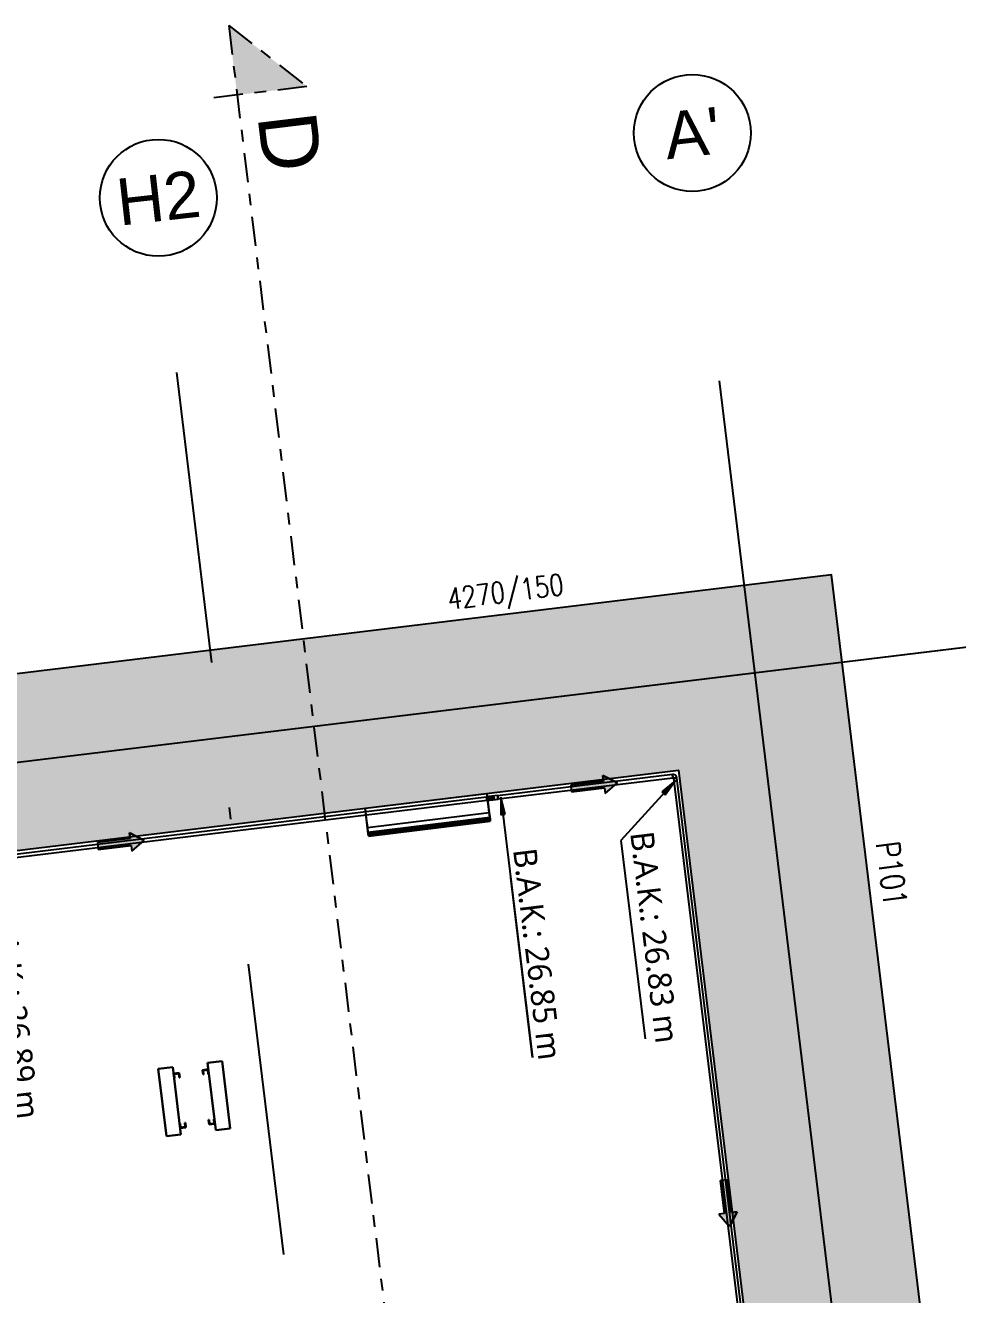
# Model space of a CAD drawing. Header units: inches. Extents: x 400392 to 401495, y 4543971 to 4544133.
# Drawn here: x 400470.24 to 400478.21, y 4544093.73 to 4544104.59 of the extents above; entities that cross this region are included whole.
import ezdxf
from ezdxf.enums import TextEntityAlignment as Align

# ---------------------------------------------------------------- set-up
doc = ezdxf.new("R2010")
doc.units = ezdxf.units.IN
doc.header["$MEASUREMENT"] = 0
for name, pattern in [('AKS', [3, 2.5, -0.25, 0, -0.25]), ('CENTER', [2, 1.25, -0.25, 0.25, -0.25]), ('CONTINU', [0]), ('DASHDOT2', [0.5, 0.25, -0.125, 0, -0.125])]:
    doc.linetypes.add(name, pattern=pattern)
doc.layers.add('A-DETL-GENF', color=92, linetype='Continuous', lineweight=9)
for name, color, linetype in [('aks prota', 2, 'AKS'), ('caks prota', 4, 'Continuous'), ('kesit tarama prota', 252, 'Continuous'), ('kolon tarama prota', 252, 'Continuous'), ('lperde prota', 4, 'Continuous'), ('perde prota', 1, 'Continuous'), ('PRT-AL-TUNEL_EKSENI', 14, 'DASHDOT2'), ('skesit prota', 7, 'Continuous'), ('st-s_level (kot)', 6, 'Continuous'), ('st-s_levelmark (kot işareti)', 4, 'Continuous'), ('taks prota', 7, 'Continuous'), ('tkesit prota', 7, 'Continuous'), ('tperde prota', 6, 'Continuous')]:
    doc.layers.add(name, color=color, linetype=linetype)
doc.styles.add('Arial', font='Arial.ttf')
doc.styles.add('OLCU', font='romanstw.shx')
doc.styles.add('Segoe UI Light_1', font='', dxfattribs={"height": 199.9999999999999})
doc.styles.add('TAKS', font='Arial Unicode.ttf')
doc.styles.add('tkolon', font='romanstw.shx')
doc.styles.get('Segoe UI Light_1').set_extended_font_data('Segoe UI Light')

# ---------------------------------------------------------------- blocks, each defined once
blk = doc.blocks.new('+24.06 mekanik')
at = {"layer": 'kolon tarama prota'}
for points in [[(6710.968649998791, 178308.2848740693), (6593.927015432811, 178230.257117692), (6593.927015432811, 178278.2848740693), (6310.968649998791, 178278.2848740693), (6310.968649998791, 178338.2848740693), (6593.927015432811, 178338.2848740693), (6593.927015432811, 178386.3126304466)], [(2866.760377373858, 178308.2912914748), (2949.812157953047, 178181.8303081821), (2979.71274809311, 178207.6347442381)], [(2827.602652791371, 177815.3403130273), (2905.63040916869, 177698.2986784613), (2857.60265279137, 177698.2986784613), (2857.602652791367, 177415.3403130273), (2797.602652791367, 177415.3403130273), (2797.60265279137, 177698.2986784613), (2749.57489641405, 177698.2986784613)], [(2827.602652791376, 176809.5682229846), (2977.602652791363, 176789.8203483465), (2977.602652791376, 176829.3160976227)], [(2827.602652791341, 173737.0531096971), (2905.630409168659, 173620.0114751311), (2857.60265279134, 173620.0114751311), (2857.602652791336, 173337.0531096971), (2797.602652791336, 173337.0531096971), (2797.60265279134, 173620.0114751311), (2749.574896414019, 173620.0114751311)]]:
    blk.add_hatch(color=253, dxfattribs=at).paths.add_polyline_path(points, flags=0)
at = {"layer": 'kolon tarama prota', "color": 253}
for p, q in [((6710.968649998791, 178308.2848740693), (6593.927015432811, 178386.3126304466)), ((6593.927015432811, 178386.3126304466), (6593.927015432811, 178338.2848740693)), ((6593.927015432811, 178386.3126304466), (6710.968649998791, 178308.2848740693)), ((6593.927015432811, 178338.2848740693), (6593.927015432811, 178386.3126304466)), ((2814.267652791375, 178289.3805468497), (2814.267652791358, 176783.1976021715)), ((2840.937652791364, 176783.1976021715), (2840.937652791372, 178289.3805468497)), ((2842.811637166382, 178289.3805468497), (2843.899659066725, 178292.0021267668)), ((2843.899659066725, 178292.0021267668), (2846.513426026364, 178293.0823413325)), ((9647.510834175479, 178321.6148268574), (2846.513448572628, 178321.6263257075)), ((2846.513403480084, 178294.9563257075), (9647.510789082917, 178294.9448268574)), ((2866.760377373858, 178308.2912914748), (2949.812157953047, 178181.8303081821)), ((2979.71274809311, 178207.6347442381), (2866.760377373858, 178308.2912914748)), ((2866.760377373858, 178308.2912914748), (3319.385137050876, 177783.817615824)), ((6593.927015432811, 178338.2848740693), (6310.968649998791, 178338.2848740693)), ((6310.968649998791, 178338.2848740693), (6310.968649998791, 178278.2848740693)), ((6593.927015432811, 178338.2848740693), (6310.968649998791, 178338.2848740693)), ((6310.968649998791, 178338.2848740693), (6310.968649998791, 178278.2848740693)), ((6310.968649998791, 178278.2848740693), (6593.927015432811, 178278.2848740693)), ((6593.927015432811, 178278.2848740693), (6310.968649998791, 178278.2848740693)), ((6593.927015432811, 178230.257117692), (6710.968649998791, 178308.2848740693)), ((6593.927015432811, 178230.257117692), (6710.968649998791, 178308.2848740693)), ((6593.927015432811, 178278.2848740693), (6593.927015432811, 178230.257117692)), ((6593.927015432811, 178278.2848740693), (6593.927015432811, 178230.257117692)), ((2949.812157953047, 178181.8303081821), (2979.71274809311, 178207.6347442381)), ((2827.602652791371, 177815.3403130273), (2749.57489641405, 177698.2986784613)), ((2749.57489641405, 177698.2986784613), (2827.602652791371, 177815.3403130273)), ((2905.63040916869, 177698.2986784613), (2827.602652791371, 177815.3403130273)), ((2905.63040916869, 177698.2986784613), (2827.602652791371, 177815.3403130273)), ((3319.385137050876, 177783.817615824), (5029.306180842274, 177783.817615824)), ((2749.57489641405, 177698.2986784613), (2797.60265279137, 177698.2986784613)), ((2797.60265279137, 177698.2986784613), (2749.57489641405, 177698.2986784613)), ((2797.60265279137, 177698.2986784613), (2797.602652791367, 177415.3403130273)), ((2797.60265279137, 177698.2986784613), (2797.602652791367, 177415.3403130273)), ((2857.602652791367, 177415.3403130273), (2857.60265279137, 177698.2986784613)), ((2857.60265279137, 177698.2986784613), (2905.63040916869, 177698.2986784613)), ((2857.60265279137, 177698.2986784613), (2857.602652791367, 177415.3403130273)), ((2857.60265279137, 177698.2986784613), (2905.63040916869, 177698.2986784613)), ((2797.602652791367, 177415.3403130273), (2857.602652791367, 177415.3403130273)), ((2797.602652791367, 177415.3403130273), (2857.602652791367, 177415.3403130273)), ((2812.102652791362, 176783.1976021715), (2812.102652791362, 176688.4023418161)), ((2977.602652791376, 176829.3160976227), (2827.602652791376, 176809.5682229846)), ((2827.602652791376, 176809.5682229846), (2977.602652791363, 176789.8203483465)), ((2827.602652791376, 176809.5682229846), (5070.676828891162, 176809.5682229846)), ((2843.102652791359, 176688.4023418161), (2843.102652791368, 176783.1976021715)), ((2977.602652791363, 176789.8203483465), (2977.602652791376, 176829.3160976227)), ((5070.676828891162, 176809.5682229846), (3524.411264627223, 176809.5682229846)), ((2872.047419430766, 176694.7834458847), (2782.664332598023, 176694.7834458847)), ((2782.664332598023, 176694.7834458847), (2782.664332598023, 176694.7834458847)), ((2782.664332598023, 176694.7834458847), (2875.611318171805, 176694.7834458847)), ((2782.664332598037, 175644.7834458847), (2782.664332598023, 176694.7834458847)), ((2782.664332598037, 175644.7834458847), (2782.664332598023, 176694.7834458847)), ((2807.601402916357, 176699.7834458847), (2807.601402916357, 176694.7834458847)), ((2847.601402916357, 176699.7834458847), (2807.601402916357, 176699.7834458847)), ((2807.601402916357, 176699.7834458847), (2847.601402916357, 176699.7834458847)), ((2847.601402916357, 176694.7834458847), (2807.601402916357, 176694.7834458847)), ((2807.601402916357, 176694.7834458847), (2847.601402916357, 176694.7834458847)), ((2814.266402916377, 176716.8865549808), (2814.266402916355, 176699.7834458847)), ((2827.601402916373, 176716.8865549808), (2814.266402916377, 176716.8865549808)), ((2814.266402916377, 176716.8865549808), (2827.601402916373, 176716.8865549808)), ((2827.601402916369, 176699.7834458847), (2814.266402916355, 176699.7834458847)), ((2814.266402916355, 176699.7834458847), (2827.601402916369, 176699.7834458847)), ((2814.267652791366, 176688.4023418161), (2814.267652791331, 172217.2037972055)), ((2818.544293361853, 176699.7834458847), (2818.544293361853, 176694.7834458847)), ((2818.544293361853, 176699.7834458847), (2818.544293361853, 176694.7834458847)), ((2838.544293361853, 176699.7834458847), (2818.544293361853, 176699.7834458847)), ((2818.544293361853, 176699.7834458847), (2838.544293361853, 176699.7834458847)), ((2838.544293361853, 176699.7834458847), (2818.544293361853, 176699.7834458847)), ((2818.544293361853, 176699.7834458847), (2838.544293361853, 176699.7834458847)), ((2838.544293361853, 176694.7834458847), (2818.544293361853, 176694.7834458847)), ((2818.544293361853, 176694.7834458847), (2838.544293361853, 176694.7834458847)), ((2838.544293361853, 176694.7834458847), (2818.544293361853, 176694.7834458847)), ((2818.544293361853, 176694.7834458847), (2838.544293361853, 176694.7834458847)), ((2840.936402916374, 176716.8865549808), (2827.601402916373, 176716.8865549808)), ((2827.601402916373, 176716.8865549808), (2840.936402916374, 176716.8865549808)), ((2827.601402916369, 176716.8865549808), (2827.601402916369, 176716.8865549808)), ((2827.601402916369, 176716.8865549808), (2827.601402916369, 176716.8865549808)), ((2840.936402916357, 176699.7834458847), (2827.601402916369, 176699.7834458847)), ((2827.601402916369, 176699.7834458847), (2840.936402916357, 176699.7834458847)), ((2838.544293361853, 176694.7834458847), (2838.544293361853, 176699.7834458847)), ((2838.544293361853, 176694.7834458847), (2838.544293361853, 176699.7834458847)), ((2840.936402916357, 176699.7834458847), (2840.936402916374, 176716.8865549808)), ((2840.93765279132, 172217.2037972055), (2840.937652791359, 176688.4023418161)), ((2847.601402916357, 176694.7834458847), (2847.601402916357, 176699.7834458847)), ((2947.648096771961, 176694.7834458847), (2872.047419430768, 176694.7834458847)), ((2875.611318171804, 176694.7834458847), (2927.395016103492, 176694.7834458847)), ((2927.395016103492, 176694.7834458847), (3003.043349382228, 176694.7834458847)), ((2987.526035964034, 176694.7834458847), (2947.648096771957, 176694.7834458847)), ((2947.648096771972, 175644.7834458847), (2947.648096771961, 176694.7834458847)), ((2995.756060222376, 176694.7834458847), (2987.526035964037, 176694.7834458847)), ((2987.526035964048, 175644.7834458847), (2987.526035964034, 176694.7834458847)), ((3020.946696052827, 176694.7834458847), (2995.756060222369, 176694.7834458847)), ((2995.756060222383, 175644.7834458847), (2995.756060222376, 176694.7834458847)), ((3003.043349382226, 176694.7834458847), (3020.946696052828, 176694.7834458847)), ((3003.043349382239, 175644.7834458847), (3003.043349382226, 176694.7834458847)), ((3020.946696052827, 176694.7834458847), (3020.946696052841, 175644.7834458847)), ((3022.407247641864, 175644.7834458847), (3022.407247641851, 176694.7834458847)), ((2807.601402916358, 176169.7834458847), (2807.601402916358, 176169.7834458847)), ((2875.611318171819, 175644.7834458847), (2782.664332598037, 175644.7834458847)), ((2782.664332598037, 175644.7834458847), (2782.664332598037, 175644.7834458847)), ((2782.664332598037, 175644.7834458847), (2872.047419430779, 175644.7834458847)), ((2872.047419430781, 175644.7834458847), (2947.648096771971, 175644.7834458847)), ((2927.395016103505, 175644.7834458847), (2875.611318171818, 175644.7834458847)), ((3003.043349382242, 175644.7834458847), (2927.395016103505, 175644.7834458847)), ((2947.648096771971, 175644.7834458847), (2987.526035964048, 175644.7834458847)), ((2987.526035964048, 175644.7834458847), (2995.756060222383, 175644.7834458847)), ((2995.756060222383, 175644.7834458847), (3020.946696052841, 175644.7834458847)), ((3020.946696052841, 175644.7834458847), (3003.043349382241, 175644.7834458847)), ((5362.664332598035, 174169.7826697613), (4782.664332598035, 174169.7826697613)), ((4782.664332598035, 174169.7826697613), (4782.664332598035, 174044.7826697613)), ((4782.664332598035, 174044.7826697613), (4782.664332598035, 174169.7826697613)), ((4782.664332598035, 174169.7826697613), (5362.664332598035, 174169.7826697613)), ((4782.664332598035, 174169.7826697613), (4782.664332598035, 174169.7826697613)), ((5362.664332598035, 174044.7826697613), (5362.664332598035, 174169.7826697613)), ((5362.664332598035, 174169.7826697613), (5362.664332598035, 174044.7826697613)), ((5362.664332598035, 174169.7826697613), (5362.664332598035, 174169.7826697613)), ((4782.664332598035, 174044.7826697613), (5362.664332598035, 174044.7826697613)), ((5362.664332598035, 174044.7826697613), (4782.664332598035, 174044.7826697613)), ((4782.664332598035, 174044.7826697613), (4782.664332598035, 174044.7826697613)), ((4877.664332598035, 174044.7826697613), (4837.664332598035, 174044.7826697613)), ((4837.664332598035, 174044.7826697613), (4837.664332598035, 173994.7826697613)), ((4837.664332598035, 173994.7826697613), (4837.664332598035, 174044.7826697613)), ((4837.664332598035, 174044.7826697613), (4877.664332598035, 174044.7826697613)), ((4837.664332598035, 174044.7826697613), (4837.664332598035, 174044.7826697613)), ((4842.664332598035, 173999.7826697613), (4842.664332598035, 174039.7826697613)), ((4842.664332598035, 174039.7826697613), (4877.664332598035, 174039.7826697613)), ((4877.664332598035, 174039.7826697613), (4842.664332598035, 174039.7826697613)), ((4842.664332598035, 174039.7826697613), (4842.664332598035, 173999.7826697613)), ((4842.664332598035, 174039.7826697613), (4842.664332598035, 174039.7826697613)), ((4877.664332598035, 174039.7826697613), (4877.664332598035, 174044.7826697613)), ((4877.664332598035, 174044.7826697613), (4877.664332598035, 174039.7826697613)), ((4877.664332598035, 174044.7826697613), (4877.664332598035, 174044.7826697613)), ((4877.664332598035, 174039.7826697613), (4877.664332598035, 174039.7826697613)), ((5307.664332598035, 174044.7826697613), (5267.664332598035, 174044.7826697613)), ((5267.664332598035, 174044.7826697613), (5267.664332598035, 174039.7826697613)), ((5267.664332598035, 174039.7826697613), (5267.664332598035, 174044.7826697613)), ((5267.664332598035, 174044.7826697613), (5307.664332598035, 174044.7826697613)), ((5267.664332598035, 174044.7826697613), (5267.664332598035, 174044.7826697613)), ((5267.664332598035, 174039.7826697613), (5302.664332598035, 174039.7826697613)), ((5302.664332598035, 174039.7826697613), (5267.664332598035, 174039.7826697613)), ((5267.664332598035, 174039.7826697613), (5267.664332598035, 174039.7826697613)), ((5302.664332598035, 174039.7826697613), (5302.664332598035, 173999.7826697613)), ((5302.664332598035, 173999.7826697613), (5302.664332598035, 174039.7826697613)), ((5302.664332598035, 174039.7826697613), (5302.664332598035, 174039.7826697613)), ((5307.664332598035, 173994.7826697613), (5307.664332598035, 174044.7826697613)), ((5307.664332598035, 174044.7826697613), (5307.664332598035, 173994.7826697613)), ((5307.664332598035, 174044.7826697613), (5307.664332598035, 174044.7826697613)), ((5362.664332598035, 174044.7826697613), (5362.664332598035, 174044.7826697613)), ((4837.664332598035, 173994.7826697613), (4877.664332598035, 173994.7826697613)), ((4877.664332598035, 173994.7826697613), (4837.664332598035, 173994.7826697613)), ((4837.664332598035, 173994.7826697613), (4837.664332598035, 173994.7826697613)), ((4877.664332598035, 173999.7826697613), (4842.664332598035, 173999.7826697613)), ((4842.664332598035, 173999.7826697613), (4877.664332598035, 173999.7826697613)), ((4842.664332598035, 173999.7826697613), (4842.664332598035, 173999.7826697613)), ((4877.664332598035, 173994.7826697613), (4877.664332598035, 173999.7826697613)), ((4877.664332598035, 173999.7826697613), (4877.664332598035, 173994.7826697613)), ((4877.664332598035, 173999.7826697613), (4877.664332598035, 173999.7826697613)), ((4877.664332598035, 173994.7826697613), (4877.664332598035, 173994.7826697613)), ((5302.664332598035, 173999.7826697613), (5267.664332598035, 173999.7826697613)), ((5267.664332598035, 173999.7826697613), (5267.664332598035, 173994.7826697613)), ((5267.664332598035, 173994.7826697613), (5267.664332598035, 173999.7826697613)), ((5267.664332598035, 173999.7826697613), (5302.664332598035, 173999.7826697613)), ((5267.664332598035, 173999.7826697613), (5267.664332598035, 173999.7826697613)), ((5267.664332598035, 173994.7826697613), (5307.664332598035, 173994.7826697613)), ((5307.664332598035, 173994.7826697613), (5267.664332598035, 173994.7826697613)), ((5267.664332598035, 173994.7826697613), (5267.664332598035, 173994.7826697613)), ((5302.664332598035, 173999.7826697613), (5302.664332598035, 173999.7826697613)), ((5307.664332598035, 173994.7826697613), (5307.664332598035, 173994.7826697613)), ((2827.602652791341, 173737.0531096971), (2749.574896414019, 173620.0114751311)), ((2749.574896414019, 173620.0114751311), (2827.602652791341, 173737.0531096971)), ((2905.630409168659, 173620.0114751311), (2827.602652791341, 173737.0531096971)), ((2905.630409168659, 173620.0114751311), (2827.602652791341, 173737.0531096971)), ((5362.664332598039, 173744.7826697613), (4782.664332598039, 173744.7826697613)), ((4782.664332598039, 173744.7826697613), (4782.664332598039, 173619.7826697613)), ((4782.664332598039, 173619.7826697613), (4782.664332598039, 173744.7826697613)), ((4782.664332598039, 173744.7826697613), (5362.664332598039, 173744.7826697613)), ((4782.664332598039, 173744.7826697613), (4782.664332598039, 173744.7826697613)), ((4837.664332598039, 173794.7826697613), (4837.664332598039, 173744.7826697613)), ((4877.664332598039, 173794.7826697613), (4837.664332598039, 173794.7826697613)), ((4837.664332598039, 173794.7826697613), (4877.664332598039, 173794.7826697613)), ((4837.664332598039, 173744.7826697613), (4837.664332598039, 173794.7826697613)), ((4837.664332598039, 173794.7826697613), (4837.664332598039, 173794.7826697613)), ((4837.664332598039, 173744.7826697613), (4877.664332598039, 173744.7826697613)), ((4877.664332598039, 173744.7826697613), (4837.664332598039, 173744.7826697613)), ((4837.664332598039, 173744.7826697613), (4837.664332598039, 173744.7826697613)), ((4842.664332598039, 173749.7826697613), (4842.664332598039, 173789.7826697613)), ((4842.664332598039, 173789.7826697613), (4877.664332598039, 173789.7826697613)), ((4877.664332598039, 173789.7826697613), (4842.664332598039, 173789.7826697613)), ((4842.664332598039, 173789.7826697613), (4842.664332598039, 173749.7826697613)), ((4842.664332598039, 173789.7826697613), (4842.664332598039, 173789.7826697613)), ((4877.664332598039, 173749.7826697613), (4842.664332598039, 173749.7826697613)), ((4842.664332598039, 173749.7826697613), (4877.664332598039, 173749.7826697613)), ((4842.664332598039, 173749.7826697613), (4842.664332598039, 173749.7826697613)), ((4877.664332598039, 173789.7826697613), (4877.664332598039, 173794.7826697613)), ((4877.664332598039, 173794.7826697613), (4877.664332598039, 173789.7826697613)), ((4877.664332598039, 173794.7826697613), (4877.664332598039, 173794.7826697613)), ((4877.664332598039, 173789.7826697613), (4877.664332598039, 173789.7826697613)), ((4877.664332598039, 173744.7826697613), (4877.664332598039, 173749.7826697613)), ((4877.664332598039, 173749.7826697613), (4877.664332598039, 173744.7826697613)), ((4877.664332598039, 173749.7826697613), (4877.664332598039, 173749.7826697613)), ((4877.664332598039, 173744.7826697613), (4877.664332598039, 173744.7826697613)), ((5307.664332598039, 173794.7826697613), (5267.664332598039, 173794.7826697613)), ((5267.664332598039, 173794.7826697613), (5267.664332598039, 173789.7826697613)), ((5267.664332598039, 173789.7826697613), (5267.664332598039, 173794.7826697613)), ((5267.664332598039, 173794.7826697613), (5307.664332598039, 173794.7826697613)), ((5267.664332598039, 173794.7826697613), (5267.664332598039, 173794.7826697613)), ((5267.664332598039, 173789.7826697613), (5302.664332598039, 173789.7826697613)), ((5302.664332598039, 173789.7826697613), (5267.664332598039, 173789.7826697613)), ((5267.664332598039, 173789.7826697613), (5267.664332598039, 173789.7826697613)), ((5302.664332598039, 173749.7826697613), (5267.664332598039, 173749.7826697613)), ((5267.664332598039, 173749.7826697613), (5267.664332598039, 173744.7826697613)), ((5267.664332598039, 173744.7826697613), (5267.664332598039, 173749.7826697613)), ((5267.664332598039, 173749.7826697613), (5302.664332598039, 173749.7826697613)), ((5267.664332598039, 173749.7826697613), (5267.664332598039, 173749.7826697613)), ((5267.664332598039, 173744.7826697613), (5307.664332598039, 173744.7826697613)), ((5307.664332598039, 173744.7826697613), (5267.664332598039, 173744.7826697613)), ((5267.664332598039, 173744.7826697613), (5267.664332598039, 173744.7826697613)), ((5302.664332598039, 173789.7826697613), (5302.664332598039, 173749.7826697613)), ((5302.664332598039, 173749.7826697613), (5302.664332598039, 173789.7826697613)), ((5302.664332598039, 173789.7826697613), (5302.664332598039, 173789.7826697613)), ((5302.664332598039, 173749.7826697613), (5302.664332598039, 173749.7826697613)), ((5307.664332598039, 173744.7826697613), (5307.664332598039, 173794.7826697613)), ((5307.664332598039, 173794.7826697613), (5307.664332598039, 173744.7826697613)), ((5307.664332598039, 173794.7826697613), (5307.664332598039, 173794.7826697613)), ((5307.664332598039, 173744.7826697613), (5307.664332598039, 173744.7826697613)), ((5362.664332598039, 173619.7826697613), (5362.664332598039, 173744.7826697613)), ((5362.664332598039, 173744.7826697613), (5362.664332598039, 173619.7826697613)), ((5362.664332598039, 173744.7826697613), (5362.664332598039, 173744.7826697613)), ((2749.574896414019, 173620.0114751311), (2797.60265279134, 173620.0114751311)), ((2797.60265279134, 173620.0114751311), (2749.574896414019, 173620.0114751311)), ((2797.60265279134, 173620.0114751311), (2797.602652791336, 173337.0531096971)), ((2797.60265279134, 173620.0114751311), (2797.602652791336, 173337.0531096971)), ((2857.602652791336, 173337.0531096971), (2857.60265279134, 173620.0114751311)), ((2857.60265279134, 173620.0114751311), (2905.630409168659, 173620.0114751311)), ((2857.60265279134, 173620.0114751311), (2857.602652791336, 173337.0531096971)), ((2857.60265279134, 173620.0114751311), (2905.630409168659, 173620.0114751311)), ((4782.664332598039, 173619.7826697613), (5362.664332598039, 173619.7826697613)), ((5362.664332598039, 173619.7826697613), (4782.664332598039, 173619.7826697613)), ((4782.664332598039, 173619.7826697613), (4782.664332598039, 173619.7826697613)), ((5362.664332598039, 173619.7826697613), (5362.664332598039, 173619.7826697613)), ((2797.602652791336, 173337.0531096971), (2857.602652791336, 173337.0531096971)), ((2797.602652791336, 173337.0531096971), (2857.602652791336, 173337.0531096971))]:
    blk.add_line(p, q, dxfattribs=at)
at = {"layer": 'kolon tarama prota', "color": 253, "flags": 128}
for points in [[(2822.423006408871, 178313.5429302219), (2813.527623998685, 178298.1039596827), (2812.393668416391, 178289.3805468497)], [(2846.513426026364, 178323.5003100825), (2829.313277588129, 178318.8478463201), (2822.423006408871, 178313.5429302219)], [(2812.39241854138, 176735.7982737308), (2816.911496940483, 176746.6167355413), (2827.601402916387, 176751.0072581058)], [(2812.392418541367, 176716.8865549808), (2812.392418541372, 176729.2093656318), (2812.39241854138, 176735.5818782423), (2812.39241854138, 176735.7982737308)], [(2827.601402916373, 176720.5892893558), (2816.782941105874, 176725.108367755), (2812.39241854138, 176735.7982737308)], [(2827.601402916387, 176751.0072581058), (2838.41986472689, 176746.4881797067), (2842.810387291376, 176735.7982737308)], [(2842.810387291376, 176735.7982737308), (2838.291308892281, 176724.9798119203), (2827.601402916373, 176720.5892893558)], [(2842.810387291376, 176735.7982737308), (2842.81038729138, 176731.2323363726), (2842.810387291371, 176719.7392719715), (2842.810387291371, 176716.8865549808)]]:
    blk.add_lwpolyline(points, dxfattribs=at)
at = {"layer": 'kolon tarama prota', "color": 253}
for centre, radius, start, end in [((2827.602652791354, 176735.7999719938), 15.50000000000334, 90.00000000002437, 269.9999999999753), ((2827.601402916382, 176735.7982737308), 15.2089843749929, 89.99999999992033, 269.9999999999371), ((2827.602652791363, 176735.7999719938), 13.33499999999091, 0, 180), ((2827.602652791363, 176735.7999719938), 13.33500000000522, 180, 0), ((2827.602652791358, 176729.1324719937), 6.66750000001157, 89.99999999998046, 270.0000000000192), ((2827.601402916382, 176735.7982737308), 15.20898437500218, 269.9999999999833, 89.99999999996658), ((2827.602652791354, 176735.7999719938), 15.50000000000955, 269.9999999999509, 90), ((2827.602652791354, 176742.4674719938), 6.667500000003971, 270.0000000000368, 89.99999999988863)]:
    blk.add_arc(centre, radius, start, end, dxfattribs=at)
for centre, major_axis, ratio, start_param, end_param in [((2827.602652791389, 178289.3805468497), (-15.20898437499735, 1.695721444745196e-11), 0.009969723430835816, 6.273186137432524, 9.414778791214243), ((2827.602652791389, 178289.3805468497), (15.20898437498908, 0), 0.009969723429865351, 6.273186137511653, 9.414778790909526), ((2827.602652791376, 178289.3805468497), (-13.33500000000094, 4.523100535346409e-14), 0.00999950003859219, 4.712388980384037, 6.283185307179927), ((2827.602652791376, 178289.3805468497), (13.33500000000094, 0), 0.009999500037500933, 3.141592653589793, 4.712388980384001), ((2827.602652791376, 178289.3805468497), (13.3349999999964, 0), 0.009999500036413084, 0, 1.570796326794249), ((2827.602652791376, 178289.3805468497), (13.3349999999964, 0), 0.009999500037504341, 4.712388980384001, 6.283185307179586), ((2846.513426026356, 178308.2913257075), (0, 15.20898437498782), 0.009999500037794862, 0.009969390134275669, 3.151562043813781), ((2846.513426026347, 178308.2913257075), (2.254627678395728e-05, 13.33499999999185), 0.009999500037200836, 0, 1.570796326794797), ((2846.513426026347, 178308.2913257075), (2.254626359283446e-05, 13.3349999999773), 0.009999500037211749, 1.570796326794787, 3.141592653589679), ((2846.513426026356, 178308.2913257075), (5.863529882733573e-12, 15.20898437501735), 0.009999500038065485, 3.151562043852061, 6.293154697352142), ((2846.513426026356, 178308.2913257075), (2.254626828598828e-05, 13.33499999999185), 0.00999950003788287, 4.712388980385668, 6.283185307180564), ((2846.513426026347, 178308.2913257075), (2.254626373792173e-05, 13.3349999999773), 0.009999500037893782, 3.14159265359076, 4.712388980385665), ((2827.60265279135, 176783.1976021715), (-15.49999999998772, 1.317333735700783e-13), 0.009999500038373063, 4.712388980384685, 7.853981633975329), ((2827.602652791354, 176783.1976021715), (13.3349999999964, 0), 0.009999500036413084, 1.570796326793942, 3.141592653698918), ((2827.602652791354, 176783.1976021715), (13.3349999999964, 0), 0.009999500039686856, 3.141592653698918, 4.712388980385331), ((2827.60265279135, 176783.1976021715), (15.50000000001819, 0), 0.009999500037414575, 4.712388980385534, 7.853981633974483), ((2827.602652791354, 176783.1976021715), (-13.33500000000959, 1.442663707138573e-11), 0.00999950003858571, 3.141592653588849, 4.712388980383741), ((2827.602652791354, 176783.1976021715), (-13.33500000000959, 1.46398265374665e-11), 0.00999950003858571, 1.57079632679555, 3.141592653590448), ((2827.602652791363, 176688.4023418161), (-15.50000000000091, 4.569108916173569e-14), 0.009999500037425722, 4.712388980384978, 7.853981633974191), ((2827.602652791363, 176688.4023418161), (-13.3349999999964, 4.523100535344867e-14), 0.009999500037504341, 4.712388980385026, 6.283185307179927), ((2827.602652791363, 176688.4023418161), (13.3349999999964, 0), 0.009999500038595599, 3.141592653589793, 4.712388980384036), ((2827.602652791363, 176688.4023418161), (-15.49999999999636, 1.450767825253054e-11), 0.00999950003836749, 1.570796326794614, 4.712388980384988), ((2827.602652791363, 176688.4023418161), (-13.3349999999964, 4.523100535344867e-14), 0.009999500037504341, 3.141592653590128, 4.712388980385026), ((2827.602652791363, 176688.4023418161), (13.3349999999964, 0), 0.009999500038595599, 4.712388980384036, 6.283185307179586)]:
    blk.add_ellipse(centre, major_axis=major_axis, ratio=ratio, start_param=start_param, end_param=end_param, dxfattribs=at)
at = {"layer": 'kolon tarama prota', "color": 253, "style": 'Segoe UI Light_1'}
for s, p in [('B.A.K.: 26.83 m', (3265.490306756544, 177869.7551544758)), ('B.A.K.: 26.85 m', (3287.411967492029, 176857.8620451599)), ('B.A.K.: 26.89 m', (3249.892662877291, 172366.2320526802))]:
    blk.add_text(s, height=200, dxfattribs=at).set_placement(p)
blk = doc.blocks.new('PLAN_KOT')
at = {"layer": 'st-s_levelmark (kot işareti)'}
h = blk.add_hatch(color=256, dxfattribs=at)
h.paths.add_polyline_path([(0, 17.5, 0.4142135623730951), (-17.5, 0), (0, 0)])
h.paths.add_polyline_path([(17.5, 0), (0, 0), (0, -17.5, 0.4142135623730951)])
for p, q in [((0, 25), (0, -25)), ((105, 0), (-25, 0))]:
    blk.add_line(p, q, dxfattribs=at)
blk.add_circle((0, 0), 17.5, dxfattribs=at)
at = {"layer": 'st-s_level (kot)', "color": 6, "style": 'OLCU', "width": 0.8}
for tag, p in [('KOT', (22.6700442370493, 9.780006943954504)), ('DÖŞEME_KALINLIĞI', (22.6700442370493, -27.62999305603444))]:
    blk.add_attdef(tag, p, '', height=20, dxfattribs=at)
blk = doc.blocks.new('A$C1a5ef8c2')
at = {"layer": 'kesit tarama prota'}
h = blk.add_hatch(color=256, dxfattribs=at)
h.dxf.hatch_style = 1
h.paths.add_polyline_path([(81.05258579319343, 129.4469331959262), (80.38463008543476, 129.9702258221805), (80.45696162618697, 129.3746016547084)])
at = {"layer": 'kolon tarama prota'}
h = blk.add_hatch(color=256, dxfattribs=at)
h.dxf.hatch_style = 1
h.paths.add_polyline_path([(85.53925940312911, 125.270141268149), (67.96835154871223, 123.136361415498), (67.92013004113687, 123.5334462467581), (67.12596454023151, 123.4370037354529), (67.1741859933245, 123.0399193605408), (61.5157551234588, 122.3527695629746), (61.4675340349786, 122.7498490344733), (60.67336858948693, 122.65340606682), (60.72158956760541, 122.2563275070861), (43.15067132003605, 120.1225463924929), (43.33150017360458, 118.633485974744), (84.23102783842478, 123.600251997821), (91.78813913866179, 61.37016480229795), (93.52608912007418, 59.50147781893611), (93.21844469977077, 62.03481871355325)])
at = {"layer": 'aks prota', "ltscale": 10}
for p, q in [((98.48184848728124, 12.47123369947076), (84.38530663086567, 128.5511740446091)), ((98.4818484885036, 12.47123369760811), (84.38530663133133, 128.5511740446091)), ((98.48184848763049, 12.47123370040208), (84.385306631797, 128.5511740446091)), ((98.48184848681558, 12.47123369947076), (84.385306631797, 128.5511740446091)), ((98.48184848728124, 12.47123369947076), (84.38530663133133, 128.5511740446091)), ((98.48184848809615, 12.47123369667679), (84.385306631797, 128.5511740446091)), ((41.25567185750697, 119.1369110457599), (87.6150877183536, 124.7667161971331)), ((41.25567185715772, 119.1369110448286), (87.61508771887748, 124.7667161971331)), ((41.25567185826367, 119.1369110457599), (87.61508771928493, 124.7667161971331)), ((41.25567185843829, 119.1369110457599), (87.61508771928493, 124.7667161971331)), ((41.25567185808904, 119.1369110457599), (87.61508771876106, 124.7667161971331)), ((41.25567185750697, 119.1369110448286), (87.61508771881927, 124.7667161971331)), ((41.25567185692489, 119.1369110457599), (87.61508771887748, 124.7667161971331))]:
    blk.add_line(p, q, dxfattribs=at)
at = {"layer": 'caks prota', "ltscale": 0.05}
for centre, radius in [((84.34963549219538, 129.0498999916017), 0.5000000000001651), ((84.34963549266104, 129.0498999916017), 0.5000000000091905), ((84.34963549266104, 129.0498999906704), 0.4999999999968255), ((84.3496354931267, 129.0498999906704), 0.5), ((84.34963549301028, 129.0498999916017), 0.5), ((84.34963549266104, 129.0498999916017), 0.4999999999999725), ((84.34963549359236, 129.0498999916017), 0.500000000012214), ((79.78318200598005, 128.4953579884022), 0.5000000000001651), ((79.78318200592184, 128.4953579874709), 0.5000000000091905), ((79.78318200598005, 128.4953579874709), 0.4999999999968255), ((79.78318200691137, 128.4953579874709), 0.5), ((79.78318200627109, 128.4953579874709), 0.5), ((79.78318200551439, 128.4953579865396), 0.4999999999999725), ((79.7831820063293, 128.4953579884022), 0.500000000012214)]:
    blk.add_circle(centre, radius, dxfattribs=at)
at = {"layer": 'perde prota'}
blk.add_lwpolyline([(60.72158956760541, 122.2563275070861), (43.15067132003605, 120.1225463924929), (43.33150017360458, 118.633485974744), (84.23102783842478, 123.600251997821), (91.78813913866179, 61.37016480229795), (93.52608912007418, 59.50147781893611), (85.53925940312911, 125.270141268149), (67.96835154871223, 123.136361415498), (67.92013004113687, 123.5334462467581), (67.12596454023151, 123.4370037354529), (67.1741859933245, 123.0399193605408), (61.5157551234588, 122.3527695629746), (61.4675340349786, 122.7498490344733), (60.67336858948693, 122.65340606682)], close=True, dxfattribs=at)
at = {"layer": 'PRT-AL-TUNEL_EKSENI', "ltscale": 10}
blk.add_line((93.15213341341587, 18.20187571365386), (79.81885314453393, 127.9966320414096), dxfattribs=at)
at = {"layer": 'skesit prota', "linetype": 'CENTER', "ltscale": 0.2}
for p, q in [((80.38463008543476, 129.9702258221805), (81.05258579319343, 129.4469331959262)), ((81.05258579319343, 129.4469331959262), (80.15914954384789, 129.3384358845651))]:
    blk.add_line(p, q, dxfattribs=at)
blk.add_lwpolyline([(80.38463008543476, 129.9702258221805), (94.69397895771544, 12.1378964157775)], dxfattribs=at)
at = {"layer": 'A-DETL-GENF', "xscale": 0.001000000000024428, "yscale": 0.001000000000024428, "zscale": 0.001000000000024428, "rotation": 276.923993958082}
blk.add_blockref('+24.06 mekanik', (-93.14853458531434, 104.8627004241571), dxfattribs=at)
at = {"layer": 'st-s_level (kot)', "linetype": 'CONTINU', "ltscale": 0.1, "xscale": 0.01000000000024428, "yscale": 0.01000000000024428, "zscale": 0.01000000000024428, "rotation": 312.9239939580838}
blk.add_blockref('PLAN_KOT', (79.03343918221071, 118.7677065962926), dxfattribs=at).add_auto_attribs({'KOT': '+24.06', 'DÖŞEME_KALINLIĞI': 'd=50'})
at = {"layer": 'lperde prota', "style": 'tkolon', "width": 0.8}
blk.add_text('4270/150', height=0.180000000004397, rotation=7.393285626156251, dxfattribs=at).set_placement((82.25532288296381, 125.0627386672422), align=Align.MIDDLE_LEFT)
at = {"layer": 'st-s_level (kot)', "color": 6, "style": 'OLCU', "width": 0.8}
for tag, p, rotation in [('D=60', (41.41703286580741, 99.58001939486712), 312.9239939495117), ('D=60', (34.91377208690392, 96.88071346003562), 312.9239939495117), ('D=60', (41.72404787596315, 89.55813579354435), 312.9239939495117), ('D=60', (74.07240101491334, 82.3654021685943), 276.923994085215), ('D=90', (58.45173784665531, 80.89350863266736), 312.9239939495117), ('D=60', (82.06995531456778, 73.76825603935868), 276.923994085215), ('D=60', (66.16953595646191, 72.69707751180977), 312.9239939495117), ('D=60', (59.52860149176558, 70.14633769541979), 312.9239939495117), ('D=60', (74.28302203526255, 63.91414567641914), 312.9239939495117), ('D=60', (67.52317142457468, 61.55037755891681), 312.9239939495117), ('D=60', (81.90516735991696, 55.7777361664921), 312.9239939495117), ('D=60', (75.51774133963045, 52.95441743545234), 312.9239939495117), ('D=60', (83.51231125422055, 44.35845731198788), 312.9239939495117), ('D=60', (93.86754728655796, 42.95339011400938), 312.9239939495117), ('D=60', (102.2343588467338, 34.1871841000393), 312.9239939495117), ('D=60', (95.21837176603731, 31.80971260089427), 312.9239939495117), ('D=60', (99.28763992898166, 27.66433198004961), 312.9239939495117), ('+22.51', (112.2286650243332, 23.93479506019503), 312.9239939495117), ('+20.81', (108.5519845855888, 21.49965451750904), 312.9239939495117), ('D=80', (97.11668090563035, 17.52580411545932), 312.9239939495117)]:
    blk.add_attdef(tag, p, '', height=0.2000000000048856, rotation=rotation, dxfattribs=at)
at = {"layer": 'taks prota', "style": 'TAKS'}
for s, height, rotation, p in [("A'", 0.4000000000001321, 6.42916149320853, (84.34963549219538, 129.0498999916017)), ("A'", 0.4000000000073525, 6.42916149320853, (84.34963549266104, 129.0498999916017)), ("A'", 0.3999999999974604, 6.429161453439578, (84.34963549266104, 129.0498999906704)), ("A'", 0.4, 6.429161453439578, (84.3496354931267, 129.0498999906704)), ("A'", 0.4, 6.429161425433177, (84.34963549301028, 129.0498999916017)), ("A'", 0.399999999999978, 6.429161453439578, (84.34963549266104, 129.0498999916017)), ("A'", 0.4000000000097712, 6.42916149320853, (84.34963549359236, 129.0498999916017)), ('H2', 0.4000000000001321, 6.42916149320853, (79.78318200598005, 128.4953579884022)), ('H2', 0.4000000000073525, 6.42916149320853, (79.78318200592184, 128.4953579874709)), ('H2', 0.3999999999974604, 6.429161453439578, (79.78318200598005, 128.4953579874709)), ('H2', 0.4, 6.429161453439578, (79.78318200691137, 128.4953579874709)), ('H2', 0.4, 6.429161425433177, (79.78318200627109, 128.4953579874709)), ('H2', 0.399999999999978, 6.429161453439578, (79.78318200551439, 128.4953579865396)), ('H2', 0.4000000000097712, 6.42916149320853, (79.7831820063293, 128.4953579884022))]:
    blk.add_text(s, height=height, rotation=rotation, dxfattribs=at).set_placement(p, align=Align.MIDDLE_CENTER)
at = {"layer": 'tkesit prota', "style": 'Arial'}
blk.add_text('D', height=0.5000000000122139, rotation=276.923994085215, dxfattribs=at).set_placement((80.62997818179429, 129.1941431509331))
at = {"layer": 'tperde prota', "style": 'tkolon', "width": 0.8}
blk.add_text('P101', height=0.2000000000048856, rotation=277.393285637669, dxfattribs=at).set_placement((86.01751366828103, 122.9908892605454), align=Align.MIDDLE_LEFT)

msp = doc.modelspace()

# ---------------------------------------------------------------- hatches: boundary and pattern name
at = {"layer": 'kesit tarama prota'}
h = msp.add_hatch(color=256, dxfattribs=at)
h.dxf.hatch_style = 1
h.paths.add_polyline_path([(400472.6448832484, 4544104.067067225), (400471.9769275406, 4544104.590359852), (400472.0492590814, 4544103.994735684)])
at = {"layer": 'kolon tarama prota'}
h = msp.add_hatch(color=256, dxfattribs=at)
h.dxf.hatch_style = 1
h.paths.add_polyline_path([(400477.1315568583, 4544099.890275298), (400459.5606490039, 4544097.756495445), (400459.5124274963, 4544098.153580276), (400458.7182619954, 4544098.057137765), (400458.7664834485, 4544097.66005339), (400453.1080525786, 4544096.972903593), (400453.0598314902, 4544097.369983064), (400452.2656660447, 4544097.273540096), (400452.3138870228, 4544096.876461537), (400434.7429687752, 4544094.742680422), (400434.9237976288, 4544093.253620004), (400475.8233252936, 4544098.220386027), (400483.3804365938, 4544035.990298832), (400485.1183865753, 4544034.121611848), (400484.810742155, 4544036.654952743)])

# ---------------------------------------------------------------- linework, layer by layer
at = {"layer": 'aks prota', "ltscale": 10}
for p, q in [((400490.0741459425, 4543987.091367729), (400475.977604086, 4544103.171308074)), ((400490.0741459437, 4543987.091367727), (400475.9776040865, 4544103.171308074)), ((400490.0741459428, 4543987.09136773), (400475.977604087, 4544103.171308074)), ((400490.074145942, 4543987.091367729), (400475.977604087, 4544103.171308074)), ((400490.0741459425, 4543987.091367729), (400475.9776040865, 4544103.171308074)), ((400490.0741459433, 4543987.091367726), (400475.977604087, 4544103.171308074)), ((400432.8479693127, 4544093.757045075), (400479.2073851735, 4544099.386850227)), ((400432.8479693123, 4544093.757045074), (400479.2073851741, 4544099.386850227)), ((400432.8479693134, 4544093.757045075), (400479.2073851745, 4544099.386850227)), ((400432.8479693136, 4544093.757045075), (400479.2073851745, 4544099.386850227)), ((400432.8479693133, 4544093.757045075), (400479.2073851739, 4544099.386850227)), ((400432.8479693127, 4544093.757045074), (400479.207385174, 4544099.386850227)), ((400432.8479693121, 4544093.757045075), (400479.2073851741, 4544099.386850227))]:
    msp.add_line(p, q, dxfattribs=at)
at = {"layer": 'caks prota', "ltscale": 0.05}
for centre, radius in [((400475.9419329474, 4544103.670034021), 0.5000000000001651), ((400475.9419329478, 4544103.670034021), 0.5000000000091905), ((400475.9419329478, 4544103.67003402), 0.4999999999968255), ((400475.9419329483, 4544103.67003402), 0.5), ((400475.9419329482, 4544103.670034021), 0.5), ((400475.9419329478, 4544103.670034021), 0.4999999999999725), ((400475.9419329488, 4544103.670034021), 0.500000000012214), ((400471.3754794612, 4544103.115492018), 0.5000000000001651), ((400471.3754794611, 4544103.115492017), 0.5000000000091905), ((400471.3754794612, 4544103.115492017), 0.4999999999968255), ((400471.3754794621, 4544103.115492017), 0.5), ((400471.3754794615, 4544103.115492017), 0.5), ((400471.3754794607, 4544103.115492016), 0.4999999999999725), ((400471.3754794615, 4544103.115492018), 0.500000000012214)]:
    msp.add_circle(centre, radius, dxfattribs=at)
at = {"layer": 'perde prota'}
msp.add_lwpolyline([(400452.3138870228, 4544096.876461537), (400434.7429687752, 4544094.742680422), (400434.9237976288, 4544093.253620004), (400475.8233252936, 4544098.220386027), (400483.3804365938, 4544035.990298832), (400485.1183865753, 4544034.121611848), (400477.1315568583, 4544099.890275298), (400459.5606490039, 4544097.756495445), (400459.5124274963, 4544098.153580276), (400458.7182619954, 4544098.057137765), (400458.7664834485, 4544097.66005339), (400453.1080525786, 4544096.972903593), (400453.0598314902, 4544097.369983064), (400452.2656660447, 4544097.273540096)], close=True, dxfattribs=at)
at = {"layer": 'PRT-AL-TUNEL_EKSENI', "ltscale": 10}
msp.add_line((400484.7444308686, 4543992.822009743), (400471.4111505997, 4544102.616766071), dxfattribs=at)
at = {"layer": 'skesit prota', "linetype": 'CENTER', "ltscale": 0.2}
for p, q in [((400471.9769275406, 4544104.590359852), (400472.6448832484, 4544104.067067225)), ((400472.6448832484, 4544104.067067225), (400471.751446999, 4544103.958569914))]:
    msp.add_line(p, q, dxfattribs=at)
msp.add_lwpolyline([(400471.9769275406, 4544104.590359852), (400486.2862764129, 4543986.758030445)], dxfattribs=at)

# ---------------------------------------------------------------- block references
msp.add_blockref('A$C1a5ef8c2', (400391.5922974552, 4543974.62013403))
at = {"layer": 'A-DETL-GENF', "xscale": 0.001000000000024428, "yscale": 0.001000000000024428, "zscale": 0.001000000000024428, "rotation": 276.923993958082}
msp.add_blockref('+24.06 mekanik', (400298.4437628699, 4544079.482834454), dxfattribs=at)
at = {"layer": 'st-s_level (kot)', "linetype": 'CONTINU', "ltscale": 0.1, "xscale": 0.01000000000024428, "yscale": 0.01000000000024428, "zscale": 0.01000000000024428, "rotation": 312.9239939580838}
msp.add_blockref('PLAN_KOT', (400470.6257366374, 4544093.387840626), dxfattribs=at).add_auto_attribs({'KOT': '+24.06', 'DÖŞEME_KALINLIĞI': 'd=50'})

# ---------------------------------------------------------------- texts
at = {"layer": 'lperde prota', "style": 'tkolon', "width": 0.8}
msp.add_text('4270/150', height=0.180000000004397, rotation=7.393285626156251, dxfattribs=at).set_placement((400473.8476203381, 4544099.682872697), align=Align.MIDDLE_LEFT)
at = {"layer": 'taks prota', "style": 'TAKS'}
for s, height, rotation, p in [("A'", 0.4000000000001321, 6.42916149320853, (400475.9419329474, 4544103.670034021)), ("A'", 0.4000000000073525, 6.42916149320853, (400475.9419329478, 4544103.670034021)), ("A'", 0.3999999999974604, 6.429161453439578, (400475.9419329478, 4544103.67003402)), ("A'", 0.4, 6.429161453439578, (400475.9419329483, 4544103.67003402)), ("A'", 0.4, 6.429161425433177, (400475.9419329482, 4544103.670034021)), ("A'", 0.399999999999978, 6.429161453439578, (400475.9419329478, 4544103.670034021)), ("A'", 0.4000000000097712, 6.42916149320853, (400475.9419329488, 4544103.670034021)), ('H2', 0.4000000000001321, 6.42916149320853, (400471.3754794612, 4544103.115492018)), ('H2', 0.4000000000073525, 6.42916149320853, (400471.3754794611, 4544103.115492017)), ('H2', 0.3999999999974604, 6.429161453439578, (400471.3754794612, 4544103.115492017)), ('H2', 0.4, 6.429161453439578, (400471.3754794621, 4544103.115492017)), ('H2', 0.4, 6.429161425433177, (400471.3754794615, 4544103.115492017)), ('H2', 0.399999999999978, 6.429161453439578, (400471.3754794607, 4544103.115492016)), ('H2', 0.4000000000097712, 6.42916149320853, (400471.3754794615, 4544103.115492018))]:
    msp.add_text(s, height=height, rotation=rotation, dxfattribs=at).set_placement(p, align=Align.MIDDLE_CENTER)
at = {"layer": 'tkesit prota', "style": 'Arial'}
msp.add_text('D', height=0.5000000000122139, rotation=276.923994085215, dxfattribs=at).set_placement((400472.222275637, 4544103.81427718))
at = {"layer": 'tperde prota', "style": 'tkolon', "width": 0.8}
msp.add_text('P101', height=0.2000000000048856, rotation=277.393285637669, dxfattribs=at).set_placement((400477.6098111235, 4544097.61102329), align=Align.MIDDLE_LEFT)

doc.saveas('drawing.dxf')
